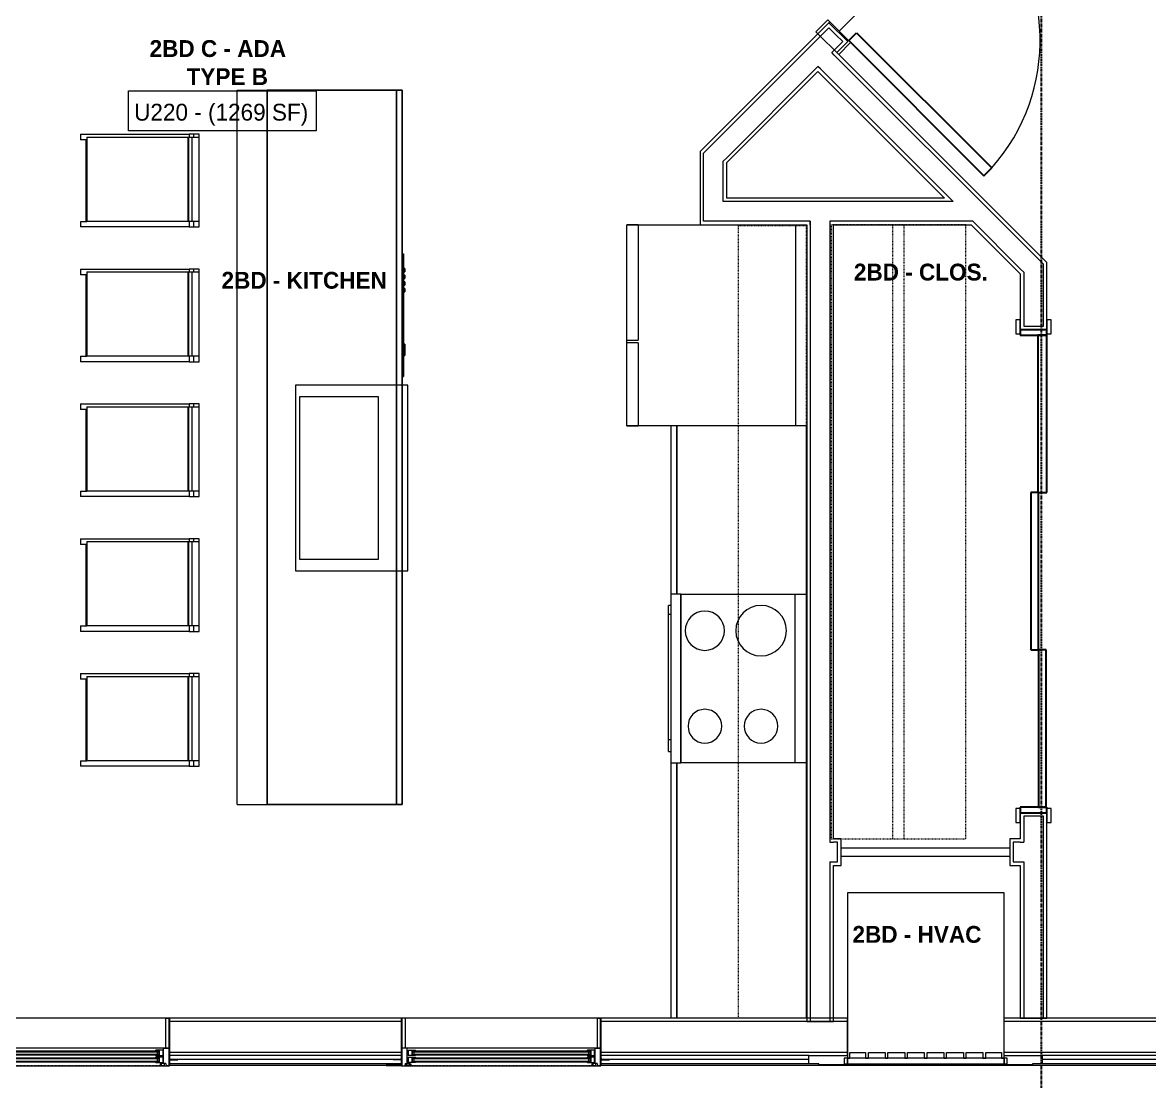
# Model space of a CAD drawing. Header units: inches. Extents: x -4093 to -1777, y 9773 to 12264.
# Drawn here: x -3662.7 to -3462.1, y 9977.8 to 10166.3 of the extents above; entities that cross this region are included whole.
import ezdxf

# ---------------------------------------------------------------- set-up
doc = ezdxf.new("R2010")
doc.units = ezdxf.units.IN
doc.header["$MEASUREMENT"] = 0
doc.linetypes.add('Dash', pattern=[0.25, 0.125, -0.125])
doc.linetypes.add('Grid Line 1_2_', pattern=[0.875, 0.5, -0.125, 0.125, -0.125])
for name, color, linetype, lineweight in [('0-1', 7, 'Continuous', 5), ('0-2', 7, 'Continuous', 9), ('A-AREA-IDEN', 2, 'Continuous', 9), ('A-DETL-GENF', 92, 'Continuous', 18), ('A-DETL-GENF-HDLN', 1, 'Dash', 9), ('A-DOOR-1', 7, 'Continuous', 9), ('A-DOOR-2', 10, 'Continuous', 30), ('A-DOOR-FRAM-1', 10, 'Continuous', 30), ('A-FLOR-1', 7, 'Continuous', 9), ('A-GENM', 5, 'Continuous', 9), ('A-GLAZ', 151, 'Continuous', 18), ('A-GLAZ-1', 151, 'Continuous', 9), ('A-GLAZ-2', 151, 'Continuous', 30), ('A-WALL', 113, 'Continuous', 18), ('A-WALL-1', 7, 'Continuous', 9), ('A-WALL-2', 250, 'Continuous', 18), ('A-WALL-3', 113, 'Continuous', 9), ('I-FURN-1', 7, 'Continuous', 9), ('P-SANR-FIXT-1', 7, 'Continuous', 9), ('Q-CASE-1', 7, 'Continuous', 9), ('Q-CASE-HDLN-1', 7, 'Dash', 9), ('Q-SPCQ-1', 7, 'Continuous', 9), ('S-GRID-1', 1, 'Grid Line 1_2_', 30)]:
    doc.layers.add(name, color=color, linetype=linetype, lineweight=lineweight)
doc.styles.add('Century Gothic', font='ufonts.com_century-gothic.ttf', dxfattribs={"height": 3})
doc.styles.add('Century Gothic_B', font='GOTHICB.TTF', dxfattribs={"height": 3})

# ---------------------------------------------------------------- blocks, each defined once
blk = doc.blocks.new('083100 - Access Doors and Panels - Type 1 - ACCESS PANEL - 2-6 X 6-0-3696233-BACKGROUND - 2ND FLOOR')
at = {"layer": 'A-DOOR-1'}
for p, q in [((-15, -0.75), (-15, 0.75)), ((-15, 0.75), (15, 0.75)), ((15, 0.75), (15, -0.75)), ((15, -0.75), (-15, -0.75))]:
    blk.add_line(p, q, dxfattribs=at)
blk = doc.blocks.new('OD_CW_Closet - OD_CW_Closet-3853398-BACKGROUND - 2ND FLOOR')
at = {"layer": 'Q-CASE-HDLN-1'}
for p, q in [((110.03, 24), (0.74, 24)), ((0.74, 24), (0.74, 0)), ((110.03, 0), (110.03, 24)), ((0.74, 13), (110.03, 13)), ((0.74, 11), (110.03, 11)), ((0.74, 0), (110.03, 0))]:
    blk.add_line(p, q, dxfattribs=at)
blk = doc.blocks.new('SLIDING - FLUSH - TRIPLE PANEL - SLIDING - FLUSH - 7-0 x 6-8-3853471-BACKGROUND - 2ND FLOOR')
at = {"layer": 'A-DOOR-1'}
for p, q in [((-42.25, 3), (-44.75, 3)), ((-44.75, 3), (-44.75, 2.25)), ((-44.75, 2.25), (-42.25, 2.25)), ((-42.25, 2.25), (-42.25, 3)), ((42.25, 3), (42.25, 2.25)), ((44.75, 3), (42.25, 3)), ((42.25, 2.25), (44.75, 2.25)), ((44.75, 2.25), (44.75, 3)), ((-42.25, -2.5), (-44.75, -2.5)), ((-44.75, -2.5), (-44.75, -3.25)), ((-44.75, -3.25), (-42.25, -3.25)), ((-42.25, -3.25), (-42.25, -2.5)), ((44.75, -2.5), (42.25, -2.5)), ((42.25, -2.5), (42.25, -3.25)), ((42.25, -3.25), (44.75, -3.25)), ((44.75, -3.25), (44.75, -2.5))]:
    blk.add_line(p, q, dxfattribs=at)
at = {"layer": 'A-DOOR-2'}
for p, q in [((-14, 2.25), (-42, 2.25)), ((-42, 2.25), (-42, 0.625)), ((-14, 0.625), (-14, 2.25)), ((42, 2.125), (14, 2.125)), ((14, 2.125), (14, 0.75)), ((42, 0.75), (42, 2.125)), ((-42, 0.625), (-14, 0.625)), ((14, 0.75), (-14, 0.75)), ((-14, 0.75), (-14, -0.625)), ((14, -0.625), (14, 0.75)), ((14, 0.75), (42, 0.75)), ((-14, -0.625), (14, -0.625))]:
    blk.add_line(p, q, dxfattribs=at)
at = {"layer": 'A-DOOR-FRAM-1'}
for p, q in [((-42, 2.25), (-43, 2.25)), ((-43, 2.25), (-43, -2.5)), ((-42, -2.5), (-42, 2.25)), ((43, 2.25), (42, 2.25)), ((42, 2.25), (42, -2.5)), ((43, -2.5), (43, 2.25)), ((-43, -2.5), (-42, -2.5)), ((42, -2.5), (43, -2.5))]:
    blk.add_line(p, q, dxfattribs=at)
blk = doc.blocks.new('SWING - SINGLE - FLUSH - SWING - FLUSH - 2-10 x 6-8 - PRIVACY-4346067-BACKGROUND - 2ND FLOOR')
at = {"layer": 'A-DOOR-1'}
for p, q in [((-17, 2.87), (-20, 2.87)), ((-20, 2.87), (-20, -2.38)), ((-17, -2.38), (-17, 2.87)), ((20, 2.87), (17, 2.87)), ((17, 2.87), (17, -2.38)), ((20, -2.38), (20, 2.87)), ((-20, -2.38), (-17, -2.38)), ((-17, -2.38), (-20, -2.38)), ((-20, -2.38), (-20, -2.88)), ((-20, -2.88), (-17, -2.88)), ((-17, -2.88), (-17, -2.38)), ((17, -2.38), (20, -2.38)), ((20, -2.38), (17, -2.38)), ((17, -2.38), (17, -2.88)), ((17, -2.88), (20, -2.88)), ((20, -2.88), (20, -2.38))]:
    blk.add_line(p, q, dxfattribs=at)
blk.add_arc((17, 2.37), 34.07, 93.3657, 180, dxfattribs=at)
at = {"layer": 'A-DOOR-2'}
for p, q in [((15, 2.37), (15, 36.38)), ((17, 36.38), (15, 36.38)), ((17, 2.37), (17, 36.38)), ((17, 2.37), (15, 2.37))]:
    blk.add_line(p, q, dxfattribs=at)
blk = doc.blocks.new('OD_CW_Base Cabinet - OD_CW_Base Cabinet-4180659-BACKGROUND - 2ND FLOOR')
at = {"layer": 'Q-CASE-1'}
for p, q in [((0.74, 0), (46.2, 0)), ((76.2, 0), (106.2, 0)), ((46.2, -24), (0.74, -24)), ((106.2, -24), (76.2, -24)), ((106.2, -22.12), (106.2, -24))]:
    blk.add_line(p, q, dxfattribs=at)
blk = doc.blocks.new('OD_CW_Upper Cabinet - OD_CW_Upper Cabinet-4366997-BACKGROUND - 2ND FLOOR')
at = {"layer": 'Q-CASE-HDLN-1'}
for p, q in [((0.74, -24), (0.74, -12)), ((0.74, -12), (141.83, -12)), ((141.83, -12), (141.83, -24)), ((141.83, -24), (0.74, -24))]:
    blk.add_line(p, q, dxfattribs=at)
blk = doc.blocks.new('Refrigerator_-_Side-by-Side_6047 - 36_ X 30_-1372843-BACKGROUND - 2ND FLOOR')
at = {"layer": 'Q-SPCQ-1'}
for p, q in [((-17.88, 15.58), (17.87, 15.58)), ((-17.88, -14.42), (-17.88, 15.58)), ((-17.88, 15.58), (-3.13, 15.58)), ((-17.88, 15.58), (-17.88, 13.58)), ((-3.13, 13.58), (-3.13, 15.58)), ((-2.63, 15.58), (17.87, 15.58)), ((-2.63, 15.58), (-2.63, 13.58)), ((17.87, 15.58), (17.87, -14.42)), ((17.87, 13.58), (17.87, 15.58)), ((-3.13, 13.58), (-17.88, 13.58)), ((17.87, 13.58), (-2.63, 13.58)), ((17.87, -14.42), (-17.88, -14.42))]:
    blk.add_line(p, q, dxfattribs=at)
blk = doc.blocks.new('OD_CW_Base Cabinet - OD_CW_Base Cabinet-4180615-BACKGROUND - 2ND FLOOR')
at = {"layer": 'Q-CASE-1'}
for p, q in [((0.74, 24), (0.74, 0)), ((127.91, 24), (0.74, 24)), ((127.91, 0), (127.91, 24)), ((0.74, 0), (127.91, 0))]:
    blk.add_line(p, q, dxfattribs=at)
blk = doc.blocks.new('Stainless Steel Farmhous Kitchen Sink - Stainless Steel Farmhous Kitchen Sink-2443921-BACKGROUND - 2ND FLOOR')
at = {"layer": 'P-SANR-FIXT-1'}
for p, q in [((0, -2.25), (-33, -2.25)), ((-33, -2.25), (-33, -22.2)), ((-31, -16.96), (-31, -3)), ((-31, -3), (-2, -3)), ((-2, -3), (-2, -16.96)), ((0, -22.2), (0, -2.25)), ((-2, -16.96), (-31, -16.96)), ((-33, -22.2), (0, -22.2))]:
    blk.add_line(p, q, dxfattribs=at)
blk = doc.blocks.new('Bar_Stool_6722_1_ - Bar_Stool_6722_1_-V95-BACKGROUND - 2ND FLOOR')
at = {"layer": 'I-FURN-1'}
for p, q in [((0, 19.21), (0, 21.13)), ((1, 21.13), (0, 21.13)), ((1, 21.13), (1, 20.14)), ((1, 20.14), (15.5, 20.14)), ((1, 20.14), (1, 20.06)), ((1, 20.06), (1, 19.99)), ((15.5, 20.14), (15.5, 21.13)), ((16.5, 21.13), (15.5, 21.13)), ((15.5, 20.06), (15.5, 20.14)), ((15.5, 19.99), (15.5, 20.06)), ((16.5, 21.13), (16.5, 19.21)), ((0, 17.72), (0, 19.21)), ((16, 20), (1, 20)), ((1, 19.89), (1, 19.99)), ((1, 17.63), (1, 19.89)), ((16, 19.99), (16, 19.89)), ((16, 19.89), (16, 17.63)), ((16.5, 19.21), (16.5, 17.72)), ((0, 1.78), (0, 17.72)), ((1, 2.03), (1, 17.63)), ((16, 17.63), (16, 2.03)), ((16.5, 17.72), (16.5, 1.78)), ((1, 1.91), (1, 2.03)), ((16, 2.03), (1, 2.03)), ((16, 2.03), (16, 1.91)), ((1, 1.78), (0, 1.78)), ((0, 1.78), (0, 0.98)), ((1, 0.98), (0, 0.98)), ((0, 0.98), (0, 0)), ((1, 1.24), (1, 1.91)), ((16, 1.91), (1, 1.91)), ((1, 0), (1, 1.24)), ((1, 1.24), (16, 1.24)), ((16, 1.91), (16, 1.24)), ((16.5, 1.78), (16, 1.78)), ((16, 1.24), (16, 0)), ((16.5, 0.98), (16, 0.98)), ((16.5, 0.98), (16.5, 1.78)), ((16.5, 0), (16.5, 0.98)), ((0, 0), (1, 0)), ((1, 0), (16, 0)), ((16, 0), (16.5, 0))]:
    blk.add_line(p, q, dxfattribs=at)
blk = doc.blocks.new('CTR - 1st Phase - Unit Layouts_rvt-1-BACKGROUND - 2ND FLOOR')
at = {"layer": 'A-FLOR-1'}
blk.add_line((-3493.26, 10188.78), (-3517.3, 10164.73), dxfattribs=at)
at = {"layer": 'A-WALL-1'}
for p, q in [((-3519.16, 10166.24), (-3537.33, 10148.06)), ((-3515.8, 10162.88), (-3519.16, 10166.24)), ((-3517.74, 10160.93), (-3515.8, 10162.88)), ((-3485.1, 10128.29), (-3517.74, 10160.93)), ((-3537.33, 10141.34), (-3521.1, 10157.57)), ((-3521.1, 10157.57), (-3498.55, 10135.03)), ((-3624.47, 10027.06), (-3624.47, 10154.24)), ((-3624.47, 10154.24), (-3619.1, 10154.24)), ((-3619.1, 10154.24), (-3619.1, 10027.06)), ((-3537.33, 10148.06), (-3541.46, 10143.93)), ((-3541.46, 10143.93), (-3542.08, 10143.31)), ((-3542.08, 10143.31), (-3542.08, 10130.28)), ((-3537.33, 10135.03), (-3537.33, 10141.34)), ((-3498.55, 10135.03), (-3537.33, 10135.03)), ((-3525.1, 10130.28), (-3523.1, 10130.28)), ((-3523.1, 10130.28), (-3523.1, 9988.44)), ((-3518.35, 10020.99), (-3518.35, 10130.28)), ((-3518.35, 10130.28), (-3493.8, 10130.28)), ((-3493.8, 10130.28), (-3485.1, 10121.57)), ((-3480.97, 10124.16), (-3485.1, 10128.29)), ((-3480.35, 10123.54), (-3480.97, 10124.16)), ((-3480.35, 10111.61), (-3480.35, 10123.54)), ((-3485.1, 10121.57), (-3485.1, 10111.61)), ((-3485.1, 10111.61), (-3480.35, 10111.61)), ((-3624.47, 10027.06), (-3619.1, 10027.06)), ((-3480.35, 10025.61), (-3485.1, 10025.61)), ((-3485.1, 10025.61), (-3485.1, 10020.99)), ((-3480.35, 9989.06), (-3480.35, 10025.61)), ((-3516.97, 10020.99), (-3518.35, 10020.99)), ((-3516.97, 10016.24), (-3516.97, 10020.99)), ((-3485.1, 10020.99), (-3486.97, 10020.99)), ((-3486.97, 10020.99), (-3486.97, 10016.24)), ((-3518.35, 9988.44), (-3518.35, 10016.24)), ((-3518.35, 10016.24), (-3516.97, 10016.24)), ((-3486.97, 10016.24), (-3485.1, 10016.24)), ((-3485.1, 10016.24), (-3485.1, 9989.06)), ((-3523.1, 9988.44), (-3518.35, 9988.44)), ((-3485.1, 9989.06), (-3480.35, 9989.06))]:
    blk.add_line(p, q, dxfattribs=at)
at = {"layer": 'A-WALL-2'}
for p, q in [((-3519.16, 10165.35), (-3537.33, 10147.17)), ((-3517.92, 10164.11), (-3519.16, 10165.35)), ((-3518.63, 10160.93), (-3516.68, 10162.88)), ((-3516.68, 10162.88), (-3517.92, 10164.11)), ((-3518.18, 10160.49), (-3518.63, 10160.93)), ((-3485.1, 10127.41), (-3518.18, 10160.49)), ((-3537.33, 10142.22), (-3521.1, 10158.46)), ((-3520.66, 10158.02), (-3521.1, 10158.46)), ((-3497.05, 10134.4), (-3520.66, 10158.02)), ((-3541.46, 10143.05), (-3537.96, 10146.55)), ((-3537.96, 10146.55), (-3537.33, 10147.17)), ((-3541.46, 10130.9), (-3541.46, 10143.05)), ((-3537.96, 10141.6), (-3537.33, 10142.22)), ((-3537.96, 10134.4), (-3537.96, 10141.6)), ((-3537.33, 10134.4), (-3537.96, 10134.4)), ((-3497.93, 10134.4), (-3537.33, 10134.4)), ((-3497.05, 10134.4), (-3497.93, 10134.4)), ((-3537.96, 10130.9), (-3541.46, 10130.9)), ((-3537.33, 10130.9), (-3537.96, 10130.9)), ((-3522.47, 10130.9), (-3537.33, 10130.9)), ((-3522.47, 10130.9), (-3522.47, 10130.28)), ((-3522.47, 10130.28), (-3522.47, 10130.9)), ((-3518.97, 10130.9), (-3518.97, 10130.28)), ((-3518.97, 10130.9), (-3518.97, 10130.28)), ((-3494.43, 10130.9), (-3518.97, 10130.9)), ((-3493.55, 10130.9), (-3494.43, 10130.9)), ((-3485.1, 10122.46), (-3493.55, 10130.9)), ((-3522.47, 10130.28), (-3522.47, 9988.44)), ((-3518.97, 10130.28), (-3518.97, 10020.36)), ((-3485.1, 10127.41), (-3484.47, 10126.78)), ((-3484.47, 10126.78), (-3480.97, 10123.28)), ((-3485.1, 10122.46), (-3484.47, 10121.83)), ((-3480.97, 10112.24), (-3480.97, 10123.28)), ((-3484.47, 10121.83), (-3484.47, 10112.24)), ((-3484.47, 10112.24), (-3482.72, 10112.24)), ((-3482.72, 10112.24), (-3480.97, 10112.24)), ((-3484.47, 10024.99), (-3484.47, 10020.36)), ((-3482.72, 10024.99), (-3484.47, 10024.99)), ((-3480.97, 10024.99), (-3482.72, 10024.99)), ((-3480.97, 9989.06), (-3480.97, 10024.99)), ((-3518.97, 10020.36), (-3518.35, 10020.36)), ((-3517.6, 10020.36), (-3518.35, 10020.36)), ((-3517.6, 10018.61), (-3517.6, 10020.36)), ((-3486.35, 10020.36), (-3486.35, 10018.61)), ((-3485.1, 10020.36), (-3486.35, 10020.36)), ((-3485.1, 10020.36), (-3484.47, 10020.36)), ((-3517.6, 10016.86), (-3517.6, 10018.61)), ((-3486.35, 10018.61), (-3486.35, 10016.86)), ((-3518.97, 10016.86), (-3518.97, 9988.44)), ((-3518.97, 10016.86), (-3518.35, 10016.86)), ((-3518.35, 10016.86), (-3517.6, 10016.86)), ((-3486.35, 10016.86), (-3485.1, 10016.86)), ((-3485.1, 10016.86), (-3484.47, 10016.86)), ((-3484.47, 10016.86), (-3484.47, 9989.06))]:
    blk.add_line(p, q, dxfattribs=at)
at = {"layer": 'Q-CASE-1'}
for p, q in [((-3619.1, 10154.24), (-3596.1, 10154.24)), ((-3619.1, 10027.06), (-3619.1, 10154.24)), ((-3596.1, 10154.24), (-3596.1, 10027.06)), ((-3596.1, 10154.24), (-3595.1, 10154.24)), ((-3596.1, 10027.06), (-3596.1, 10154.24)), ((-3595.1, 10154.24), (-3595.1, 10027.06)), ((-3547.22, 10064.53), (-3547.22, 10094.53)), ((-3546.22, 10064.53), (-3546.22, 10094.53)), ((-3546.22, 10094.53), (-3546.22, 10064.53)), ((-3525.1, 10094.53), (-3523.22, 10094.53)), ((-3523.22, 10094.53), (-3523.22, 10064.53)), ((-3547.22, 9989.06), (-3547.22, 10034.53)), ((-3546.22, 9989.06), (-3546.22, 10034.53)), ((-3546.22, 10034.53), (-3546.22, 9989.06)), ((-3523.22, 10034.53), (-3523.22, 9989.06)), ((-3596.1, 10027.06), (-3619.1, 10027.06)), ((-3595.1, 10027.06), (-3596.1, 10027.06))]:
    blk.add_line(p, q, dxfattribs=at)
at = {"layer": 'Q-SPCQ-1'}
for p, q in [((-3595.1, 10125.12), (-3594.85, 10125.12)), ((-3594.85, 10125.12), (-3594.85, 10103.3)), ((-3594.6, 10122.49), (-3594.85, 10122.49)), ((-3594.6, 10122.49), (-3594.6, 10121.9)), ((-3594.85, 10121.9), (-3594.6, 10121.9)), ((-3594.6, 10121.31), (-3594.85, 10121.31)), ((-3594.85, 10120.72), (-3594.6, 10120.72)), ((-3594.6, 10121.31), (-3594.6, 10120.72)), ((-3594.6, 10120.13), (-3594.85, 10120.13)), ((-3594.85, 10119.54), (-3594.6, 10119.54)), ((-3594.6, 10118.95), (-3594.85, 10118.95)), ((-3594.85, 10118.36), (-3594.6, 10118.36)), ((-3594.6, 10120.13), (-3594.6, 10119.54)), ((-3594.6, 10118.95), (-3594.6, 10118.36)), ((-3594.6, 10109), (-3594.85, 10109)), ((-3594.6, 10109), (-3594.6, 10108.02)), ((-3594.85, 10107.03), (-3594.6, 10107.03)), ((-3594.6, 10108.02), (-3594.6, 10107.03)), ((-3595.1, 10103.3), (-3594.85, 10103.3)), ((-3547.22, 10034.53), (-3547.22, 10064.53)), ((-3545.47, 10064.53), (-3547.22, 10064.53)), ((-3545.47, 10064.53), (-3545.47, 10034.53)), ((-3545.47, 10034.53), (-3545.47, 10064.53)), ((-3545.47, 10064.53), (-3525.22, 10064.53)), ((-3525.22, 10064.53), (-3523.22, 10064.53)), ((-3525.22, 10064.53), (-3525.22, 10034.53)), ((-3523.22, 10064.53), (-3523.22, 10034.53)), ((-3547.72, 10060.92), (-3547.72, 10062.53)), ((-3547.22, 10062.53), (-3547.72, 10062.53)), ((-3547.72, 10038.65), (-3547.72, 10060.92)), ((-3547.22, 10060.92), (-3547.72, 10060.92)), ((-3547.72, 10036.53), (-3547.72, 10038.65)), ((-3547.72, 10038.65), (-3547.22, 10038.65)), ((-3547.72, 10036.53), (-3547.22, 10036.53)), ((-3547.22, 10034.53), (-3545.47, 10034.53)), ((-3525.22, 10034.53), (-3545.47, 10034.53)), ((-3523.22, 10034.53), (-3525.22, 10034.53))]:
    blk.add_line(p, q, dxfattribs=at)
for centre, radius, start, end in [((-3531.22, 10058.03), 4.5, 90, 270), ((-3531.22, 10058.03), 4.5, 270, 90), ((-3541.22, 10058.03), 3.5, 90, 270), ((-3541.22, 10058.03), 3.5, 270, 90), ((-3541.22, 10041.03), 3, 90, 270), ((-3541.22, 10041.03), 3, 270, 90), ((-3531.22, 10041.03), 3, 90, 270), ((-3531.22, 10041.03), 3, 270, 90)]:
    blk.add_arc(centre, radius, start, end, dxfattribs=at)
at = {"layer": '0-2'}
for name, p, rotation in [('SWING - SINGLE - FLUSH - SWING - FLUSH - 2-10 x 6-8 - PRIVACY-4346067-BACKGROUND - 2ND FLOOR', (-3505.28, 10176.75), 225.0000000000032), ('OD_CW_Base Cabinet - OD_CW_Base Cabinet-4180615-BACKGROUND - 2ND FLOOR', (-3595.1, 10026.33), 89.9999999999988), ('Bar_Stool_6722_1_ - Bar_Stool_6722_1_-V95-BACKGROUND - 2ND FLOOR', (-3631.22, 10129.89), 90.00000000000816), ('Refrigerator_-_Side-by-Side_6047 - 36_ X 30_-1372843-BACKGROUND - 2ND FLOOR', (-3539.52, 10112.4), 89.99999999999736), ('OD_CW_Upper Cabinet - OD_CW_Upper Cabinet-4366997-BACKGROUND - 2ND FLOOR', (-3547.22, 9988.33), 89.99999999997779), ('OD_CW_Closet - OD_CW_Closet-3853398-BACKGROUND - 2ND FLOOR', (-3494.75, 10020.25), 90.00000000000412), ('Bar_Stool_6722_1_ - Bar_Stool_6722_1_-V95-BACKGROUND - 2ND FLOOR', (-3631.22, 10105.89), 90.00000000000816), ('SLIDING - FLUSH - TRIPLE PANEL - SLIDING - FLUSH - 7-0 x 6-8-3853471-BACKGROUND - 2ND FLOOR', (-3482.6, 10068.61), 270), ('Stainless Steel Farmhous Kitchen Sink - Stainless Steel Farmhous Kitchen Sink-2443921-BACKGROUND - 2ND FLOOR', (-3616.31, 10101.71), 89.99999999999967), ('Bar_Stool_6722_1_ - Bar_Stool_6722_1_-V95-BACKGROUND - 2ND FLOOR', (-3631.22, 10081.89), 90.00000000000816), ('OD_CW_Base Cabinet - OD_CW_Base Cabinet-4180659-BACKGROUND - 2ND FLOOR', (-3547.22, 9988.33), 89.99999999999828), ('Bar_Stool_6722_1_ - Bar_Stool_6722_1_-V95-BACKGROUND - 2ND FLOOR', (-3631.22, 10057.89), 90.00000000000816), ('Bar_Stool_6722_1_ - Bar_Stool_6722_1_-V95-BACKGROUND - 2ND FLOOR', (-3631.22, 10033.89), 90.00000000000816), ('083100 - Access Doors and Panels - Type 1 - ACCESS PANEL - 2-6 X 6-0-3696233-BACKGROUND - 2ND FLOOR', (-3501.97, 10018.61), 180)]:
    blk.add_blockref(name, p, dxfattribs=dict(at, rotation=rotation))
blk = doc.blocks.new('CTR - 1st Phase - Structure_rvt-1-BACKGROUND - 2ND FLOOR')
at = {"layer": 'S-GRID-1'}
blk.add_line((-3481.32, 9772.61), (-3481.32, 12247.5), dxfattribs=at)
blk = doc.blocks.new('V-Series_EWC4_SPVU_RFA_2015 - 2ND AND 3RD FLOOR-2226480-BACKGROUND - 2ND FLOOR')
at = {"layer": 'A-GENM'}
for p, q in [((-3859.97, 11740.34), (-3859.97, 11739.78)), ((-3858.97, 11740.34), (-3859.97, 11740.34)), ((-3859.97, 11739.78), (-3859.97, 11711.9)), ((-3858.97, 11739.78), (-3859.97, 11739.78)), ((-3859.97, 11739.78), (-3858.97, 11739.78)), ((-3858.97, 11739.78), (-3858.97, 11740.34)), ((-3858.97, 11711.9), (-3858.97, 11739.78)), ((-3829.54, 11739.78), (-3858.97, 11739.78)), ((-3858.97, 11739.78), (-3858.97, 11739.34)), ((-3858.97, 11739.34), (-3857.97, 11739.34)), ((-3857.97, 11739.34), (-3857.97, 11736.54)), ((-3829.54, 11711.9), (-3829.54, 11739.78)), ((-3857.97, 11736.54), (-3858.97, 11736.54)), ((-3858.97, 11736.54), (-3858.97, 11736.04)), ((-3858.97, 11736.04), (-3857.97, 11736.04)), ((-3857.97, 11736.04), (-3857.97, 11733.06)), ((-3857.97, 11733.06), (-3858.97, 11733.06)), ((-3858.97, 11733.06), (-3858.97, 11732.56)), ((-3858.97, 11732.56), (-3857.97, 11732.56)), ((-3857.97, 11732.56), (-3857.97, 11729.57)), ((-3857.97, 11729.57), (-3858.97, 11729.57)), ((-3858.97, 11729.57), (-3858.97, 11729.07)), ((-3858.97, 11729.07), (-3857.97, 11729.07)), ((-3857.97, 11729.07), (-3857.97, 11726.09)), ((-3857.97, 11726.09), (-3858.97, 11726.09)), ((-3858.97, 11726.09), (-3858.97, 11725.59)), ((-3858.97, 11725.59), (-3857.97, 11725.59)), ((-3857.97, 11725.59), (-3857.97, 11722.61)), ((-3857.97, 11722.61), (-3858.97, 11722.61)), ((-3858.97, 11722.61), (-3858.97, 11722.11)), ((-3858.97, 11722.11), (-3857.97, 11722.11)), ((-3857.97, 11722.11), (-3857.97, 11719.12)), ((-3857.97, 11719.12), (-3858.97, 11719.12)), ((-3858.97, 11719.12), (-3858.97, 11718.62)), ((-3858.97, 11718.62), (-3857.97, 11718.62)), ((-3857.97, 11718.62), (-3857.97, 11715.64)), ((-3857.97, 11715.64), (-3858.97, 11715.64)), ((-3858.97, 11715.64), (-3858.97, 11715.14)), ((-3858.97, 11715.14), (-3857.97, 11715.14)), ((-3857.97, 11715.14), (-3857.97, 11712.34)), ((-3859.97, 11711.9), (-3858.97, 11711.9)), ((-3859.97, 11711.9), (-3859.97, 11711.34)), ((-3858.97, 11711.9), (-3859.97, 11711.9)), ((-3859.97, 11711.34), (-3858.97, 11711.34)), ((-3857.97, 11712.34), (-3858.97, 11712.34)), ((-3858.97, 11712.34), (-3858.97, 11711.9)), ((-3858.97, 11711.34), (-3858.97, 11711.9)), ((-3858.97, 11711.9), (-3829.54, 11711.9))]:
    blk.add_line(p, q, dxfattribs=at)
blk = doc.blocks.new('Perforated Panel at Magic-Pak - hvac panel - 2nd floor 2-2702974-BACKGROUND - 2ND FLOOR')
at = {"layer": 'A-GLAZ-1'}
for p, q in [((19.01, 4.19), (-19.01, 4.19)), ((-19.01, 4.12), (19.01, 4.12))]:
    blk.add_line(p, q, dxfattribs=at)
blk = doc.blocks.new('Window-Double_Hung-Marvin-Essential - 1-WIDE _TEMP LOWER_ ESDH3066-3454270-BACKGROUND - 2ND FLOOR')
at = {"layer": 'A-DETL-GENF'}
for p, q in [((-17.75, 4.28), (-17.16, 4.28)), ((-17.75, 4.28), (-17.75, 1.19)), ((-17.08, 3.87), (-17.16, 4.28)), ((-16.85, 4.25), (-16.85, 3.87)), ((-16.3, 4.25), (-16.85, 4.25)), ((-16.3, 4.01), (-16.3, 4.25)), ((-16.18, 4.01), (-16.3, 4.01)), ((-16.18, 4.22), (-16.1, 4.22)), ((-16.18, 4.22), (-16.18, 4.01)), ((-16.1, 3.97), (-16.1, 4.22)), ((16.18, 4.22), (16.1, 4.22)), ((16.1, 3.97), (16.1, 4.22)), ((16.18, 4.22), (16.18, 4.01)), ((16.18, 4.01), (16.3, 4.01)), ((16.3, 4.01), (16.3, 4.25)), ((16.3, 4.25), (16.85, 4.25)), ((16.85, 4.25), (16.85, 3.87)), ((17.08, 3.87), (17.16, 4.28)), ((17.75, 4.28), (17.16, 4.28)), ((17.75, 4.28), (17.75, 1.19)), ((-19.25, 3.23), (-19.25, 3.19)), ((-17.75, 3.23), (-19.25, 3.23)), ((-19.25, 3.19), (-17.9, 3.19)), ((-17.9, 3.19), (-17.9, 3.08)), ((-17.9, 3.08), (-17.75, 3.08)), ((-17.08, 3.87), (-16.19, 3.87)), ((-16.38, 3.77), (-16.72, 3.77)), ((-16.72, 3.77), (-16.72, 1.19)), ((-15.34, 3.69), (-16.56, 3.69)), ((-16.56, 2.75), (-16.56, 3.69)), ((-16.56, 2.75), (-15.34, 2.75)), ((-15.34, 2.47), (-16.56, 2.47)), ((-16.56, 1.53), (-16.56, 2.47)), ((-16.38, 3.87), (-16.38, 3.77)), ((-16.19, 3.97), (-16.1, 3.97)), ((-16.19, 3.87), (-16.19, 3.97)), ((-15.94, 2.87), (-15.94, 3.59)), ((-15.94, 3.59), (-15.28, 3.59)), ((-15.28, 2.87), (-15.94, 2.87)), ((-15.94, 1.65), (-15.94, 2.37)), ((-15.94, 2.37), (-15.28, 2.37)), ((15.84, 3.57), (-15.84, 3.57)), ((-15.84, 2.88), (-15.84, 3.57)), ((15.84, 3.45), (-15.84, 3.45)), ((15.84, 3.01), (-15.84, 3.01)), ((15.84, 2.88), (-15.84, 2.88)), ((15.84, 2.35), (-15.84, 2.35)), ((-15.84, 1.66), (-15.84, 2.35)), ((15.84, 2.23), (-15.84, 2.23)), ((-15.54, 3.01), (-15.54, 3.45)), ((-15.54, 1.79), (-15.54, 2.23)), ((-15.34, 3.69), (-15.28, 3.63)), ((-15.34, 2.75), (-15.28, 2.81)), ((-15.34, 2.47), (-15.28, 2.41)), ((-15.28, 3.59), (-15.28, 3.63)), ((-15.28, 2.81), (-15.28, 2.87)), ((-15.28, 2.37), (-15.28, 2.41)), ((15.34, 3.69), (15.28, 3.63)), ((15.28, 3.59), (15.28, 3.63)), ((15.94, 3.59), (15.28, 3.59)), ((15.28, 2.81), (15.28, 2.87)), ((15.28, 2.87), (15.94, 2.87)), ((15.34, 2.75), (15.28, 2.81)), ((15.34, 2.47), (15.28, 2.41)), ((15.28, 2.37), (15.28, 2.41)), ((15.94, 2.37), (15.28, 2.37)), ((15.34, 3.69), (16.56, 3.69)), ((16.56, 2.75), (15.34, 2.75)), ((15.34, 2.47), (16.56, 2.47)), ((15.54, 3.01), (15.54, 3.45)), ((15.54, 1.79), (15.54, 2.23)), ((15.84, 2.88), (15.84, 3.57)), ((15.84, 1.66), (15.84, 2.35)), ((15.94, 2.87), (15.94, 3.59)), ((15.94, 1.65), (15.94, 2.37)), ((16.19, 3.97), (16.1, 3.97)), ((16.19, 3.87), (16.19, 3.97)), ((17.08, 3.87), (16.19, 3.87)), ((16.38, 3.87), (16.38, 3.77)), ((16.38, 3.77), (16.72, 3.77)), ((16.56, 2.75), (16.56, 3.69)), ((16.56, 1.53), (16.56, 2.47)), ((16.72, 3.77), (16.72, 1.19)), ((17.75, 3.23), (19.25, 3.23)), ((17.9, 3.08), (17.75, 3.08)), ((17.9, 3.19), (17.9, 3.08)), ((19.25, 3.19), (17.9, 3.19)), ((19.25, 3.23), (19.25, 3.19)), ((-16.72, 1.19), (-17.75, 1.19)), ((-16.56, 1.53), (-15.34, 1.53)), ((-15.28, 1.65), (-15.94, 1.65)), ((15.84, 1.79), (-15.84, 1.79)), ((15.84, 1.66), (-15.84, 1.66)), ((-15.34, 1.53), (-15.28, 1.59)), ((-15.28, 1.59), (-15.28, 1.65)), ((15.28, 1.59), (15.28, 1.65)), ((15.28, 1.65), (15.94, 1.65)), ((15.34, 1.53), (15.28, 1.59)), ((16.56, 1.53), (15.34, 1.53)), ((16.72, 1.19), (17.75, 1.19))]:
    blk.add_line(p, q, dxfattribs=at)
at = {"layer": 'A-DETL-GENF-HDLN'}
blk.add_line((16.1, 4.22), (-16.5, 4.22), dxfattribs=at)
at = {"layer": 'A-GLAZ'}
for p, q in [((-17.13, 1.16), (-17.13, -4.19)), ((17.12, -4.19), (17.12, 1.16)), ((-17.13, -4.19), (-17.75, -4.19)), ((17.12, -4.19), (17.75, -4.19))]:
    blk.add_line(p, q, dxfattribs=at)
at = {"layer": 'A-GLAZ-1'}
for p, q in [((17.75, 4.28), (-17.75, 4.28)), ((20.46, 4.25), (17.75, 4.25)), ((17.75, 4.19), (20.46, 4.19)), ((20.46, 4.19), (20.46, 4.25)), ((-17.75, 1.19), (17.75, 1.19)), ((-17.75, -4.19), (17.75, -4.19))]:
    blk.add_line(p, q, dxfattribs=at)
at = {"layer": 'A-GLAZ-2'}
for p, q in [((-17.75, 4.28), (-17.75, 1.19)), ((17.75, 1.19), (17.75, 4.28)), ((-17.75, 1.16), (-17.75, -4.19)), ((17.75, -4.19), (17.75, 1.16))]:
    blk.add_line(p, q, dxfattribs=at)

msp = doc.modelspace()

# ---------------------------------------------------------------- linework, layer by layer
at = {"layer": 'A-AREA-IDEN', "flags": 128}
msp.add_lwpolyline([(-3643.8, 10154.15), (-3610.38, 10154.15), (-3610.38, 10146.99), (-3643.8, 10146.99)], close=True, dxfattribs=at)
at = {"layer": 'A-WALL'}
for p, q in [((-3595.21, 9988.44), (-3636.51, 9988.44)), ((-3515.86, 9988.44), (-3559.71, 9988.44)), ((-3403.21, 9988.44), (-3487.99, 9988.44)), ((-3595.21, 9982.94), (-3636.51, 9982.94)), ((-3595.21, 9982.44), (-3636.51, 9982.44)), ((-3515.86, 9982.94), (-3559.71, 9982.94)), ((-3522.69, 9982.44), (-3559.71, 9982.44)), ((-3403.21, 9982.94), (-3487.99, 9982.94)), ((-3403.21, 9982.44), (-3481.16, 9982.44)), ((-3595.21, 9981.69), (-3636.51, 9981.69)), ((-3595.21, 9980.94), (-3636.51, 9980.94)), ((-3522.69, 9981.69), (-3559.71, 9981.69)), ((-3522.69, 9980.94), (-3559.71, 9980.94)), ((-3403.21, 9981.69), (-3481.16, 9981.69)), ((-3403.21, 9980.94), (-3481.16, 9980.94))]:
    msp.add_line(p, q, dxfattribs=at)
at = {"layer": 'A-WALL-3'}
for p, q in [((-3595.21, 9989.06), (-3636.51, 9989.06)), ((-3515.86, 9989.06), (-3559.71, 9989.06)), ((-3515.86, 9982.44), (-3515.86, 9989.06)), ((-3403.21, 9989.06), (-3487.99, 9989.06)), ((-3487.99, 9989.06), (-3487.99, 9982.44)), ((-3636.51, 9983.72), (-3636.51, 9983.69)), ((-3595.21, 9983.69), (-3595.21, 9983.72)), ((-3559.71, 9983.72), (-3559.71, 9983.69)), ((-3522.69, 9980.94), (-3522.69, 9982.44)), ((-3522.69, 9982.44), (-3515.86, 9982.44)), ((-3487.99, 9982.44), (-3481.16, 9982.44)), ((-3481.16, 9982.44), (-3481.16, 9980.94)), ((-3636.51, 9980.69), (-3597.92, 9980.69)), ((-3559.71, 9980.69), (-3520.94, 9980.69)), ((-3520.94, 9980.94), (-3522.69, 9980.94)), ((-3520.94, 9980.69), (-3520.94, 9980.94)), ((-3481.16, 9980.94), (-3482.91, 9980.94)), ((-3482.91, 9980.94), (-3482.91, 9980.69)), ((-3482.91, 9980.69), (-3405.92, 9980.69))]:
    msp.add_line(p, q, dxfattribs=at)

# ---------------------------------------------------------------- block references
at = {"layer": '0-1'}
for name in ['CTR - 1st Phase - Structure_rvt-1-BACKGROUND - 2ND FLOOR', 'CTR - 1st Phase - Unit Layouts_rvt-1-BACKGROUND - 2ND FLOOR']:
    msp.add_blockref(name, (0, 0), dxfattribs=at)
at = {"layer": 'A-GENM', "rotation": 90.00000000000026}
msp.add_blockref('V-Series_EWC4_SPVU_RFA_2015 - 2ND AND 3RD FLOOR-2226480-BACKGROUND - 2ND FLOOR', (8223.92, 13840.91), dxfattribs=at)
at = {"layer": 'A-GLAZ-1', "rotation": 180}
for name, p in [('Window-Double_Hung-Marvin-Essential - 1-WIDE _TEMP LOWER_ ESDH3066-3454270-BACKGROUND - 2ND FLOOR', (-3654.26, 9984.88)), ('Window-Double_Hung-Marvin-Essential - 1-WIDE _TEMP LOWER_ ESDH3066-3454270-BACKGROUND - 2ND FLOOR', (-3577.46, 9984.88)), ('Perforated Panel at Magic-Pak - hvac panel - 2nd floor 2-2702974-BACKGROUND - 2ND FLOOR', (-3501.92, 9984.88))]:
    msp.add_blockref(name, p, dxfattribs=at)

# ---------------------------------------------------------------- texts
at = {"layer": 'A-AREA-IDEN', "char_height": 3, "attachment_point": 1}
for s, insert, width, style in [('2BD C - ADA', (-3640.05, 10163.15), 31.31, 'Century Gothic_B'), ('TYPE B', (-3633.46, 10158.15), 15.453, 'Century Gothic_B'), ('U220 - (1269 SF)', (-3642.8, 10151.82), 37.976, 'Century Gothic'), ('2BD - CLOS.', (-3514.7, 10123.36), 29.29, 'Century Gothic_B'), ('2BD - KITCHEN', (-3627.24, 10121.9), 35.451, 'Century Gothic_B'), ('2BD - HVAC', (-3514.95, 10005.47), 29.593, 'Century Gothic_B')]:
    msp.add_mtext(s, dxfattribs=dict(at, insert=insert, width=width, style=style))

doc.saveas('drawing.dxf')
